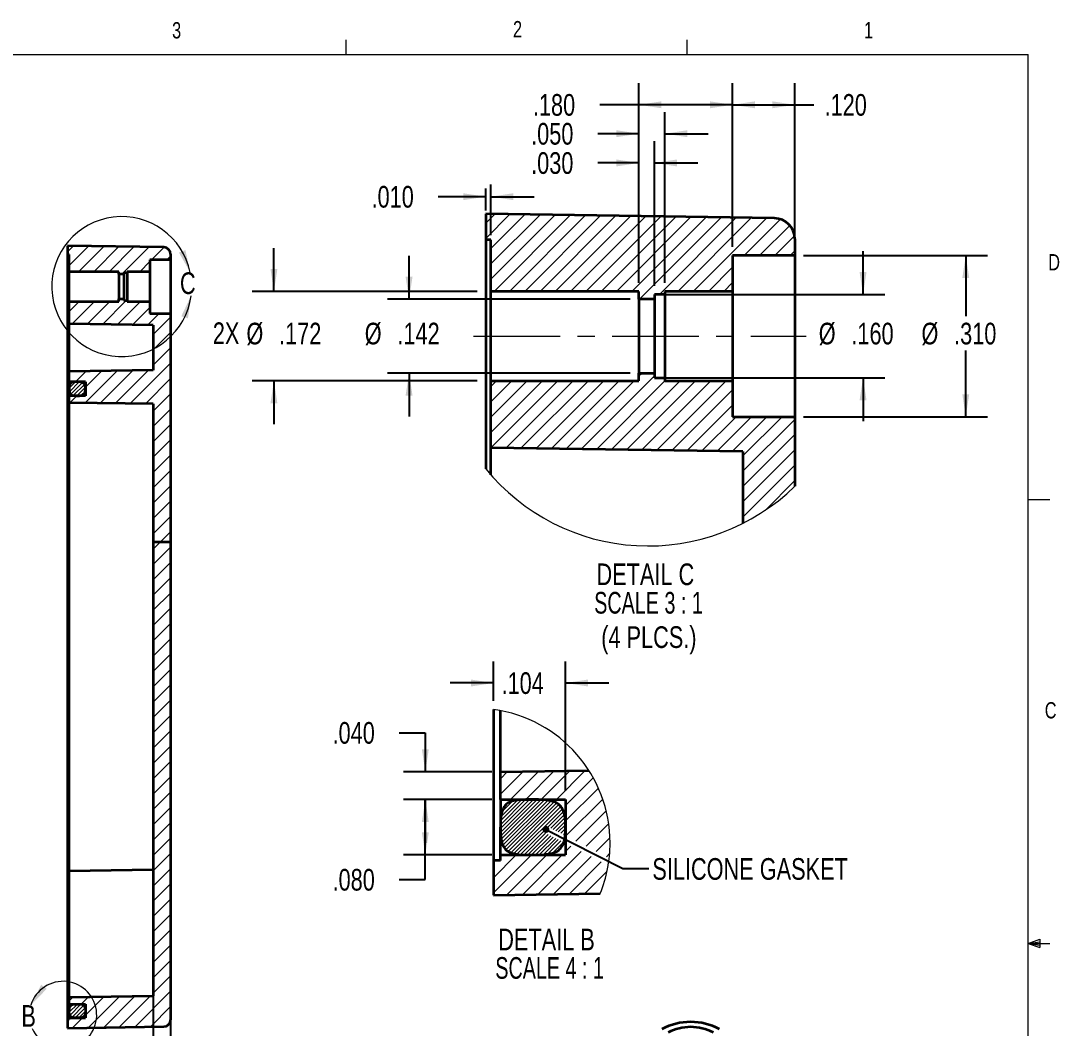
# Model space of a CAD drawing. Header units: inches. Extents: x 0.4 to 16.6, y 0.2 to 10.8.
# Drawn here: x 10.56 to 16.55, y 5.02 to 10.84 of the extents above; entities that cross this region are included whole.
import ezdxf

# ---------------------------------------------------------------- set-up
doc = ezdxf.new("R2010")
doc.units = ezdxf.units.IN
doc.header["$MEASUREMENT"] = 0
doc.linetypes.add('CENTERX2', pattern=[0.8, 0.5, -0.1, 0.1, -0.1])
doc.layers.add('SLD-0', color=7, linetype='Continuous')
doc.styles.add('SLDTEXTSTYLE1', font='TXT', dxfattribs={"width": 0.75})
doc.styles.add('SLDTEXTSTYLE4', font='TXT', dxfattribs={"width": 0.681818})
doc.dimstyles.new('SLDDIMSTYLE10', dxfattribs={"dimtxt": 0.125, "dimasz": 0.13, "dimexe": 0, "dimexo": 0.0625, "dimgap": 0.03125, "dimtad": 0, "dimtih": 1, "dimtoh": 1, "dimdec": 3, "dimlfac": 0.333333, "dimrnd": 1e-09, "dimzin": 12, "dimdsep": 46, "dimtxsty": 'SLDTEXTSTYLE1', "dimsah": 1, "dimcen": 0.09, "dimadec": 0, "dimazin": 3, "dimtfac": 1, "dimtdec": 3, "dimtmove": 0, "dimatfit": 0, "dimfxl": 0, "dimfrac": 2, "dimtolj": 1, "dimtzin": 12, "dimarcsym": 0})
doc.dimstyles.new('SLDDIMSTYLE11', dxfattribs={"dimtxt": 0.125, "dimasz": 0.13, "dimexe": 0, "dimexo": 0.0625, "dimgap": 0.03125, "dimtad": 0, "dimtih": 1, "dimtoh": 1, "dimdec": 3, "dimlfac": 0.333333, "dimrnd": 1e-09, "dimzin": 4, "dimdsep": 46, "dimtxsty": 'SLDTEXTSTYLE1', "dimsah": 1, "dimcen": 0.09, "dimadec": 0, "dimazin": 1, "dimtfac": 1, "dimtdec": 3, "dimtmove": 0, "dimatfit": 0, "dimfxl": 0, "dimfrac": 2, "dimtolj": 1, "dimtzin": 12, "dimarcsym": 0})
doc.dimstyles.new('SLDDIMSTYLE4', dxfattribs={"dimtxt": 0.125, "dimasz": 0.13, "dimexe": 0, "dimexo": 0.0625, "dimgap": 0.03125, "dimtad": 0, "dimtih": 1, "dimtoh": 1, "dimdec": 3, "dimrnd": 1e-09, "dimzin": 4, "dimdsep": 46, "dimtxsty": 'SLDTEXTSTYLE1', "dimsah": 1, "dimcen": 0.09, "dimadec": 0, "dimazin": 1, "dimtfac": 1, "dimtdec": 3, "dimtmove": 0, "dimatfit": 0, "dimfxl": 0, "dimfrac": 2, "dimtolj": 1, "dimtzin": 12, "dimarcsym": 0})
doc.dimstyles.new('SLDDIMSTYLE5', dxfattribs={"dimtxt": 0.18, "dimasz": 0.04, "dimexe": 0, "dimexo": 0.0625, "dimgap": 0, "dimtad": 0, "dimtih": 1, "dimtoh": 1, "dimdec": 0, "dimrnd": 1e-09, "dimzin": 0, "dimdsep": 46, "dimtxsty": 'Standard', "dimblk1": 'DOT', "dimblk2": 'DOT', "dimsah": 1, "dimcen": 0.09, "dimadec": 0, "dimazin": 0, "dimtfac": 0.04, "dimtdec": 0, "dimtofl": 0, "dimtmove": 0, "dimatfit": 3, "dimldrblk": 'DOT', "dimfxl": 0, "dimfrac": 2, "dimtolj": 1, "dimtzin": 0, "dimarcsym": 0})
doc.dimstyles.new('SLDDIMSTYLE6', dxfattribs={"dimtxt": 0.125, "dimasz": 0.13, "dimexe": 0, "dimexo": 0.0625, "dimgap": 0.03125, "dimtad": 0, "dimtih": 1, "dimtoh": 1, "dimdec": 3, "dimlfac": 0.25, "dimrnd": 1e-09, "dimzin": 4, "dimdsep": 46, "dimtxsty": 'SLDTEXTSTYLE1', "dimsah": 1, "dimcen": 0.09, "dimadec": 0, "dimazin": 1, "dimtfac": 1, "dimtdec": 3, "dimtmove": 0, "dimatfit": 0, "dimfxl": 0, "dimfrac": 2, "dimtolj": 1, "dimtzin": 12, "dimarcsym": 0})
doc.dimstyles.new('SLDDIMSTYLE7', dxfattribs={"dimtxt": 0.125, "dimasz": 0.13, "dimexe": 0, "dimexo": 0.0625, "dimgap": 0.03125, "dimtad": 0, "dimtih": 1, "dimtoh": 1, "dimdec": 3, "dimlfac": 0.25, "dimrnd": 1e-09, "dimzin": 4, "dimdsep": 46, "dimtxsty": 'SLDTEXTSTYLE1', "dimsah": 1, "dimcen": 0.09, "dimadec": 0, "dimazin": 1, "dimtfac": 1, "dimtdec": 3, "dimtofl": 0, "dimtmove": 0, "dimatfit": 3, "dimfxl": 0, "dimfrac": 2, "dimtolj": 1, "dimtzin": 12, "dimarcsym": 0})
doc.dimstyles.new('SLDDIMSTYLE8', dxfattribs={"dimtxt": 0.125, "dimasz": 0.13, "dimexe": 0, "dimexo": 0.0625, "dimgap": 0.03125, "dimtad": 0, "dimtih": 1, "dimtoh": 1, "dimdec": 3, "dimlfac": 0.25, "dimrnd": 1e-09, "dimzin": 12, "dimdsep": 46, "dimtxsty": 'SLDTEXTSTYLE1', "dimsah": 1, "dimcen": 0.09, "dimadec": 0, "dimazin": 3, "dimtfac": 1, "dimtdec": 3, "dimtmove": 0, "dimatfit": 0, "dimfxl": 0, "dimfrac": 2, "dimtolj": 1, "dimtzin": 12, "dimarcsym": 0})
doc.dimstyles.new('SLDDIMSTYLE9', dxfattribs={"dimtxt": 0.125, "dimasz": 0.13, "dimexe": 0, "dimexo": 0.0625, "dimgap": 0.03125, "dimtad": 0, "dimtih": 1, "dimtoh": 1, "dimdec": 3, "dimlfac": 0.333333, "dimrnd": 1e-09, "dimzin": 4, "dimdsep": 46, "dimtxsty": 'SLDTEXTSTYLE1', "dimsah": 1, "dimcen": 0.09, "dimadec": 0, "dimazin": 1, "dimtfac": 1, "dimtdec": 3, "dimtofl": 0, "dimtmove": 0, "dimatfit": 3, "dimfxl": 0, "dimfrac": 2, "dimtolj": 1, "dimtzin": 12, "dimarcsym": 0})

# ---------------------------------------------------------------- blocks, each defined once
blk = doc.blocks.new('_D_8')
at = {"layer": 'SLD-0'}
for p, q in [((11.3243, 5.5545), (11.3243, 4.7159)), ((11.4243, 5.5545), (11.4243, 4.7159)), ((11.3243, 4.8409), (11.0743, 4.8409)), ((11.4243, 4.8409), (11.7101, 4.8409))]:
    blk.add_line(p, q, dxfattribs=at)
for points in [[(11.3243, 4.8409), (11.1943, 4.8609), (11.1943, 4.8209)], [(11.4243, 4.8409), (11.5543, 4.8209), (11.5543, 4.8609)]]:
    blk.add_solid(points, dxfattribs=at)
at = {"layer": 'SLD-0', "char_height": 0.125, "attachment_point": 1, "style": 'SLDTEXTSTYLE1'}
for s, insert in [('3X', (11.7726, 4.9028)), ('.100', (12.0126, 4.9028))]:
    blk.add_mtext(s, dxfattribs=dict(at, insert=insert))
blk = doc.blocks.new('SW_HATCH_0')
at = {"color": 0, "linetype": 'Continuous', "lineweight": 18}
for p, q in [((0.0897, 0.0013), (-0.0415, -0.1299)), ((0, 0), (-0.0415, -0.0415)), ((0.1794, 0.0026), (0.0162, -0.1606)), ((0.2691, 0.004), (0.1046, -0.1606)), ((0.3588, 0.0053), (0.1929, -0.1606)), ((0.4485, 0.0066), (0.2813, -0.1606)), ((0.4945, -0.0358), (0.3345, -0.1958)), ((0.5239, -0.0948), (0.3345, -0.2842)), ((0.1265, -0.1608), (-0.0415, -0.3287)), ((0.1038, -0.1614), (-0.0414, -0.3065)), ((0.1487, -0.1606), (-0.0409, -0.3502)), ((0.0806, -0.1625), (-0.0405, -0.2836)), ((0.1706, -0.1609), (-0.0395, -0.3709)), ((0.0562, -0.1648), (-0.0382, -0.2592)), ((0.1919, -0.1617), (-0.037, -0.3905)), ((0.2125, -0.1631), (-0.033, -0.4087)), ((0.029, -0.1699), (-0.0328, -0.2317)), ((0.2323, -0.1655), (-0.0274, -0.4251)), ((0.2508, -0.1691), (-0.0196, -0.4395)), ((0.2678, -0.1741), (-0.0095, -0.4514)), ((0.5489, -0.1582), (0.3364, -0.3707)), ((0.2831, -0.1809), (0.0032, -0.4609)), ((0.2964, -0.1898), (0.0182, -0.4679)), ((0.3074, -0.2008), (0.0353, -0.4729)), ((0.3163, -0.214), (0.0541, -0.4762)), ((0.3231, -0.2293), (0.2342, -0.3182)), ((0.569, -0.2265), (0.3948, -0.4007)), ((0.328, -0.2465), (0.2488, -0.3257)), ((0.3314, -0.2652), (0.2634, -0.3332)), ((0.3334, -0.2853), (0.278, -0.3407)), ((0.2236, -0.3288), (0.0742, -0.4783)), ((0.2196, -0.3549), (0.095, -0.4795)), ((0.3343, -0.3065), (0.2926, -0.3482)), ((0.3344, -0.3285), (0.3072, -0.3557)), ((0.3337, -0.3513), (0.3218, -0.3632)), ((0.5834, -0.3005), (0.4532, -0.4307)), ((0.2342, -0.3624), (0.1164, -0.4802)), ((0.2488, -0.3699), (0.1381, -0.4806)), ((0.2634, -0.3774), (0.1603, -0.4805)), ((0.278, -0.3849), (0.1829, -0.48)), ((0.2926, -0.3924), (0.2064, -0.4786)), ((0.3072, -0.3999), (0.2312, -0.4759)), ((0.3218, -0.4074), (0.2593, -0.4699)), ((0.5908, -0.3815), (0.5116, -0.4606)), ((0.424, -0.4599), (0.1751, -0.7088)), ((0.3656, -0.4299), (0.3345, -0.461)), ((0.589, -0.4716), (0.57, -0.4906)), ((0.0497, -0.4806), (-0.0815, -0.6118)), ((0.1381, -0.4806), (-0.0815, -0.7002)), ((-0.0707, -0.5126), (-0.0815, -0.5234)), ((-0.0387, -0.4806), (-0.0415, -0.4834)), ((0.2265, -0.4806), (-0.0044, -0.7115)), ((0.3149, -0.4806), (0.0853, -0.7102)), ((0.4824, -0.4899), (0.2648, -0.7075)), ((0.5408, -0.5199), (0.3545, -0.7062)), ((0.574, -0.5751), (0.4442, -0.7049)), ((0.5348, -0.7026), (0.5339, -0.7035))]:
    blk.add_line(p, q, dxfattribs=at)
blk = doc.blocks.new('_D_9')
at = {"layer": 'SLD-0'}
for p, q in [((12.7447, 6.7285), (12.8947, 6.7285)), ((12.8947, 6.7285), (12.8947, 6.5035)), ((13.2784, 6.5035), (12.7697, 6.5035)), ((13.2784, 6.3435), (12.7697, 6.3435)), ((12.8947, 6.3435), (12.8947, 6.0935))]:
    blk.add_line(p, q, dxfattribs=at)
for points in [[(12.8947, 6.5035), (12.9147, 6.6335), (12.8747, 6.6335)], [(12.8947, 6.3435), (12.8747, 6.2135), (12.9147, 6.2135)]]:
    blk.add_solid(points, dxfattribs=at)
at = {"layer": 'SLD-0', "insert": (12.3591, 6.7905), "char_height": 0.125, "attachment_point": 1, "style": 'SLDTEXTSTYLE1'}
blk.add_mtext('.040', dxfattribs=at)
blk = doc.blocks.new('_D_10')
at = {"layer": 'SLD-0'}
for p, q in [((13.2784, 6.3435), (12.7697, 6.3435)), ((12.8947, 6.0235), (12.8947, 6.3435)), ((13.2784, 6.0235), (12.7697, 6.0235)), ((12.8947, 5.8808), (12.8947, 6.0235)), ((12.7447, 5.8808), (12.8947, 5.8808))]:
    blk.add_line(p, q, dxfattribs=at)
for points in [[(12.8947, 6.3435), (12.8747, 6.2135), (12.9147, 6.2135)], [(12.8947, 6.0235), (12.9147, 6.1535), (12.8747, 6.1535)]]:
    blk.add_solid(points, dxfattribs=at)
at = {"layer": 'SLD-0', "insert": (12.3591, 5.9428), "char_height": 0.125, "attachment_point": 1, "style": 'SLDTEXTSTYLE1'}
blk.add_mtext('.080', dxfattribs=at)
blk = doc.blocks.new('_D_11')
at = {"layer": 'SLD-0'}
for p, q in [((13.2884, 6.913), (13.2884, 7.1408)), ((13.7044, 6.3935), (13.7044, 7.1408)), ((13.2884, 7.0158), (13.0384, 7.0158)), ((13.7044, 7.0158), (13.9544, 7.0158))]:
    blk.add_line(p, q, dxfattribs=at)
for points in [[(13.2884, 7.0158), (13.1584, 7.0358), (13.1584, 6.9958)], [(13.7044, 7.0158), (13.8344, 6.9958), (13.8344, 7.0358)]]:
    blk.add_solid(points, dxfattribs=at)
at = {"layer": 'SLD-0', "insert": (13.3348, 7.0777), "char_height": 0.125, "attachment_point": 1, "style": 'SLDTEXTSTYLE1'}
blk.add_mtext('.104', dxfattribs=at)
blk = doc.blocks.new('SW_NOTE_6')
at = {"layer": 'SLD-0', "color": 0, "char_height": 0.125, "attachment_point": 2}
for s, insert, style in [('DETAIL B', (0.3262, 0.1611), 'SLDTEXTSTYLE1'), ('SCALE 4 : 1', (0.3441, -0.0032), 'SLDTEXTSTYLE4')]:
    blk.add_mtext(s, dxfattribs=dict(at, insert=insert, style=style))
blk = doc.blocks.new('_DOT')
at = {"color": 0, "linetype": 'ByBlock', "lineweight": -2}
blk.add_line((-0.5, 0), (-1, 0), dxfattribs=at)
at = {"color": 0, "linetype": 'ByBlock', "const_width": 0.5}
blk.add_lwpolyline([(-0.25, 0, 1), (0.25, 0, 1)], format="xyb", close=True, dxfattribs=at)
blk = doc.blocks.new('SW_HATCH_1')
at = {"color": 0, "linetype": 'Continuous', "lineweight": 18}
for p, q in [((0, 0), (-0.0527, -0.0527)), ((0.0871, -0.0013), (-0.0527, -0.1411)), ((0.1742, -0.0026), (-0.0227, -0.1995)), ((0.2613, -0.0038), (-0.0227, -0.2879)), ((0.3484, -0.0051), (-0.0227, -0.3763)), ((0.4355, -0.0064), (-0.0043, -0.4462)), ((0.5226, -0.0077), (0.0841, -0.4462)), ((0.6097, -0.009), (0.1725, -0.4462)), ((0.6968, -0.0103), (0.2609, -0.4462)), ((0.7839, -0.0115), (0.3493, -0.4462)), ((0.8711, -0.0128), (0.4377, -0.4462)), ((0.9582, -0.0141), (0.526, -0.4462)), ((1.0453, -0.0154), (0.6144, -0.4462)), ((1.1324, -0.0167), (0.7028, -0.4462)), ((1.2195, -0.018), (0.7912, -0.4462)), ((1.3066, -0.0192), (0.8346, -0.4912)), ((1.3937, -0.0205), (0.95, -0.4642)), ((1.4808, -0.0218), (1.0564, -0.4462)), ((1.5679, -0.0231), (1.1448, -0.4462)), ((1.6497, -0.0297), (1.4402, -0.2392)), ((1.7028, -0.065), (1.5285, -0.2392)), ((1.7309, -0.1253), (1.6169, -0.2392)), ((1.7323, -0.2123), (1.7053, -0.2392)), ((1.3723, -0.3071), (1.2332, -0.4462)), ((1.3723, -0.3955), (1.3215, -0.4462)), ((0.9223, -0.9339), (0.4992, -1.3569)), ((0.8505, -0.9172), (0.8323, -0.9355)), ((0.01, -0.9622), (-0.0227, -0.995)), ((0.0984, -0.9622), (-0.0227, -1.0834)), ((0.1868, -0.9622), (-0.0227, -1.1718)), ((0.2752, -0.9622), (-0.0227, -1.2601)), ((0.3636, -0.9622), (-0.0227, -1.3485)), ((0.452, -0.9622), (0.0637, -1.3505)), ((0.5404, -0.9622), (0.1508, -1.3518)), ((0.6288, -0.9622), (0.2379, -1.3531)), ((0.7172, -0.9622), (0.325, -1.3543)), ((0.8055, -0.9622), (0.4121, -1.3556)), ((0.9823, -0.9622), (0.5863, -1.3582)), ((1.0707, -0.9622), (0.6735, -1.3595)), ((1.1591, -0.9622), (0.7606, -1.3608)), ((1.2475, -0.9622), (0.8477, -1.362)), ((1.3359, -0.9622), (0.9348, -1.3633)), ((1.3723, -1.0142), (1.0219, -1.3646)), ((1.3723, -1.1026), (1.109, -1.3659)), ((1.394, -1.1692), (1.1961, -1.3672)), ((1.4824, -1.1692), (1.2832, -1.3685)), ((1.5708, -1.1692), (1.3703, -1.3697)), ((1.6592, -1.1692), (1.4323, -1.3961)), ((1.7323, -1.1845), (1.4323, -1.4845)), ((1.7323, -1.2729), (1.4323, -1.5729)), ((1.7323, -1.3613), (1.4323, -1.6613)), ((1.7323, -1.4497), (1.4323, -1.7497)), ((1.7323, -1.5381), (1.5602, -1.7102))]:
    blk.add_line(p, q, dxfattribs=at)
blk = doc.blocks.new('_D_12')
at = {"layer": 'SLD-0'}
for p, q in [((14.6683, 9.5327), (14.6683, 10.4777)), ((15.0283, 9.5327), (15.0283, 10.4777)), ((14.6683, 10.3527), (15.0283, 10.3527)), ((15.0283, 10.3527), (15.1374, 10.3527))]:
    blk.add_line(p, q, dxfattribs=at)
for points in [[(14.6683, 10.3527), (14.7983, 10.3327), (14.7983, 10.3727)], [(15.0283, 10.3527), (14.8983, 10.3727), (14.8983, 10.3327)]]:
    blk.add_solid(points, dxfattribs=at)
at = {"layer": 'SLD-0', "insert": (15.1999, 10.4146), "char_height": 0.125, "attachment_point": 1, "style": 'SLDTEXTSTYLE1'}
blk.add_mtext('.120', dxfattribs=at)
blk = doc.blocks.new('_D_13')
at = {"layer": 'SLD-0'}
for p, q in [((12.0207, 9.2757), (12.0207, 9.5257)), ((13.1933, 9.2757), (11.8957, 9.2757)), ((13.1933, 8.7597), (11.8957, 8.7597)), ((12.0207, 8.7597), (12.0207, 8.5097))]:
    blk.add_line(p, q, dxfattribs=at)
for points in [[(12.0207, 9.2757), (12.0407, 9.4057), (12.0007, 9.4057)], [(12.0207, 8.7597), (12.0007, 8.6297), (12.0407, 8.6297)]]:
    blk.add_solid(points, dxfattribs=at)
at = {"layer": 'SLD-0', "char_height": 0.125, "attachment_point": 1, "style": 'SLDTEXTSTYLE1'}
for s, insert in [('2X', (11.6679, 9.0968)), ('%%c', (11.8618, 9.0949)), ('.172', (12.0503, 9.0949))]:
    blk.add_mtext(s, dxfattribs=dict(at, insert=insert))
blk = doc.blocks.new('_D_14')
at = {"layer": 'SLD-0'}
for p, q in [((15.0783, 9.4827), (16.1401, 9.4827)), ((16.0151, 9.4827), (16.0151, 9.1321)), ((16.0151, 8.5527), (16.0151, 8.9338)), ((15.0783, 8.5527), (16.1401, 8.5527))]:
    blk.add_line(p, q, dxfattribs=at)
for points in [[(16.0151, 9.4827), (15.9951, 9.3527), (16.0351, 9.3527)], [(16.0151, 8.5527), (16.0351, 8.6827), (15.9951, 8.6827)]]:
    blk.add_solid(points, dxfattribs=at)
at = {"layer": 'SLD-0', "char_height": 0.125, "attachment_point": 1, "style": 'SLDTEXTSTYLE1'}
for s, insert in [('%%c', (15.7593, 9.0949)), ('.310', (15.9478, 9.0949))]:
    blk.add_mtext(s, dxfattribs=dict(at, insert=insert))
blk = doc.blocks.new('_D_15')
at = {"layer": 'SLD-0'}
for p, q in [((14.1283, 9.3257), (14.1283, 10.4777)), ((14.6683, 9.5327), (14.6683, 10.4777)), ((14.1283, 10.3527), (13.9015, 10.3527)), ((14.6683, 10.3527), (14.1283, 10.3527))]:
    blk.add_line(p, q, dxfattribs=at)
for points in [[(14.1283, 10.3527), (14.2583, 10.3327), (14.2583, 10.3727)], [(14.6683, 10.3527), (14.5383, 10.3727), (14.5383, 10.3327)]]:
    blk.add_solid(points, dxfattribs=at)
at = {"layer": 'SLD-0', "insert": (13.5159, 10.4146), "char_height": 0.125, "attachment_point": 1, "style": 'SLDTEXTSTYLE1'}
blk.add_mtext('.180', dxfattribs=at)
blk = doc.blocks.new('_D_16')
at = {"layer": 'SLD-0'}
for p, q in [((14.1283, 9.3257), (14.1283, 10.1421)), ((14.2183, 9.3077), (14.2183, 10.1421)), ((14.1283, 10.0171), (13.8913, 10.0171)), ((14.2183, 10.0171), (14.4683, 10.0171))]:
    blk.add_line(p, q, dxfattribs=at)
for points in [[(14.1283, 10.0171), (13.9983, 10.0371), (13.9983, 9.9971)], [(14.2183, 10.0171), (14.3483, 9.9971), (14.3483, 10.0371)]]:
    blk.add_solid(points, dxfattribs=at)
at = {"layer": 'SLD-0', "insert": (13.5057, 10.0791), "char_height": 0.125, "attachment_point": 1, "style": 'SLDTEXTSTYLE1'}
blk.add_mtext('.030', dxfattribs=at)
blk = doc.blocks.new('_D_17')
at = {"layer": 'SLD-0'}
for p, q in [((14.1283, 9.3257), (14.1283, 10.311)), ((14.2783, 9.3257), (14.2783, 10.311)), ((14.1283, 10.186), (13.8913, 10.186)), ((14.2783, 10.186), (14.5283, 10.186))]:
    blk.add_line(p, q, dxfattribs=at)
for points in [[(14.1283, 10.186), (13.9983, 10.206), (13.9983, 10.166)], [(14.2783, 10.186), (14.4083, 10.166), (14.4083, 10.206)]]:
    blk.add_solid(points, dxfattribs=at)
at = {"layer": 'SLD-0', "insert": (13.5057, 10.2479), "char_height": 0.125, "attachment_point": 1, "style": 'SLDTEXTSTYLE1'}
blk.add_mtext('.050', dxfattribs=at)
blk = doc.blocks.new('_D_18')
at = {"layer": 'SLD-0'}
for p, q in [((12.8009, 9.2307), (12.8009, 9.4807)), ((14.0783, 9.2307), (12.6759, 9.2307)), ((14.0783, 8.8047), (12.6759, 8.8047)), ((12.8009, 8.8047), (12.8009, 8.5547))]:
    blk.add_line(p, q, dxfattribs=at)
for points in [[(12.8009, 9.2307), (12.8209, 9.3607), (12.7809, 9.3607)], [(12.8009, 8.8047), (12.7809, 8.6747), (12.8209, 8.6747)]]:
    blk.add_solid(points, dxfattribs=at)
at = {"layer": 'SLD-0', "char_height": 0.125, "attachment_point": 1, "style": 'SLDTEXTSTYLE1'}
for s, insert in [('%%c', (12.545, 9.0949)), ('.142', (12.7335, 9.0949))]:
    blk.add_mtext(s, dxfattribs=dict(at, insert=insert))
blk = doc.blocks.new('_D_19')
at = {"layer": 'SLD-0'}
for p, q in [((15.422, 9.2577), (15.422, 9.5077)), ((14.2683, 9.2577), (15.547, 9.2577)), ((14.2683, 8.7777), (15.547, 8.7777)), ((15.422, 8.7777), (15.422, 8.5277))]:
    blk.add_line(p, q, dxfattribs=at)
for points in [[(15.422, 9.2577), (15.442, 9.3877), (15.402, 9.3877)], [(15.422, 8.7777), (15.402, 8.6477), (15.442, 8.6477)]]:
    blk.add_solid(points, dxfattribs=at)
at = {"layer": 'SLD-0', "char_height": 0.125, "attachment_point": 1, "style": 'SLDTEXTSTYLE1'}
for s, insert in [('%%c', (15.1662, 9.0949)), ('.160', (15.3546, 9.0949))]:
    blk.add_mtext(s, dxfattribs=dict(at, insert=insert))
blk = doc.blocks.new('_D_20')
at = {"layer": 'SLD-0'}
for p, q in [((13.2733, 9.6011), (13.2733, 9.8934)), ((13.2433, 9.7418), (13.2433, 9.8702)), ((13.2433, 9.8224), (12.9698, 9.8224)), ((13.2733, 9.8224), (13.5233, 9.8224))]:
    blk.add_line(p, q, dxfattribs=at)
for points in [[(13.2433, 9.8224), (13.1133, 9.8424), (13.1133, 9.8024)], [(13.2733, 9.8224), (13.4033, 9.8024), (13.4033, 9.8424)]]:
    blk.add_solid(points, dxfattribs=at)
at = {"layer": 'SLD-0', "insert": (12.5842, 9.8844), "char_height": 0.125, "attachment_point": 1, "style": 'SLDTEXTSTYLE1'}
blk.add_mtext('.010', dxfattribs=at)
blk = doc.blocks.new('SW_NOTE_7')
at = {"layer": 'SLD-0', "color": 0, "char_height": 0.125, "attachment_point": 2}
for s, insert, style in [('DETAIL C', (0.3457, 0.1611), 'SLDTEXTSTYLE1'), ('SCALE 3 : 1', (0.364, -0.0032), 'SLDTEXTSTYLE4')]:
    blk.add_mtext(s, dxfattribs=dict(at, insert=insert, style=style))

msp = doc.modelspace()

# ---------------------------------------------------------------- hatches: boundary and pattern name
at = {"linetype": 'Continuous', "lineweight": 18}
h = msp.add_hatch(dxfattribs=at)
h.set_pattern_fill('ANSI31', scale=0.5, style=0)
edge = h.paths.add_edge_path(flags=0)
edge.add_line((11.38486, 9.53033), (10.82927, 9.53852))
edge.add_line((10.82927, 9.53852), (10.82927, 9.48852))
edge.add_line((10.82927, 9.48852), (10.83927, 9.48852))
edge.add_line((10.83927, 9.48852), (10.83927, 9.38952))
edge.add_line((10.83927, 9.38952), (11.12427, 9.38952))
edge.add_line((11.12427, 9.38952), (11.12427, 9.37452))
edge.add_line((11.12427, 9.37452), (11.15427, 9.37452))
edge.add_line((11.15427, 9.37452), (11.15427, 9.38352))
edge.add_line((11.15427, 9.38352), (11.17427, 9.38352))
edge.add_line((11.17427, 9.38352), (11.17427, 9.38952))
edge.add_line((11.17427, 9.38952), (11.30427, 9.38952))
edge.add_line((11.30427, 9.38952), (11.30427, 9.45852))
edge.add_line((11.30427, 9.45852), (11.42427, 9.45852))
edge.add_line((11.42427, 9.45852), (11.42427, 9.49034))
edge.add_arc((11.38427, 9.49034), 0.04, 0, 89.156)
h = msp.add_hatch(dxfattribs=at)
h.set_pattern_fill('ANSI31', scale=0.5, style=0)
h.paths.add_polyline_path([(10.83927, 8.81352), (10.83927, 8.75352), (10.93327, 8.75352), (10.93327, 8.67352), (10.83927, 8.67352), (10.83927, 8.63352), (11.32427, 8.62637), (11.32427, 7.83015), (11.42427, 7.83015), (11.42427, 9.14852), (11.30427, 9.14852), (11.30427, 9.21752), (11.17427, 9.21752), (11.17427, 9.22352), (11.15427, 9.22352), (11.15427, 9.23252), (11.12427, 9.23252), (11.12427, 9.21752), (10.83927, 9.21752), (10.83927, 9.08852), (11.32427, 9.08137), (11.32427, 8.82066)], flags=0)
h = msp.add_hatch(dxfattribs=at)
h.set_pattern_fill('ANSI31', scale=0.125, style=0)
edge = h.paths.add_edge_path(flags=0)
edge.add_spline(control_points=[(10.83927, 8.71352), (10.83927, 8.67909), (10.84954, 8.67362), (10.923, 8.67329), (10.93327, 8.68246), (10.93327, 8.71352)], knot_values=[0, 0, 0, 0, 0.45, 0.55, 1, 1, 1, 1], weights=[1, 1, 1, 1, 1, 1], degree=3, periodic=0)
edge.add_spline(control_points=[(10.93327, 8.71352), (10.93327, 8.74457), (10.923, 8.75375), (10.84954, 8.75341), (10.83927, 8.74794), (10.83927, 8.71352)], knot_values=[0, 0, 0, 0, 0.45, 0.55, 1, 1, 1, 1], weights=[1, 1, 1, 1, 1, 1], degree=3, periodic=0)
h = msp.add_hatch(dxfattribs=at)
h.set_pattern_fill('ANSI31', scale=0.5, style=0)
edge = h.paths.add_edge_path(flags=0)
edge.add_line((11.42427, 7.83015), (11.32427, 7.83015))
edge.add_line((11.32427, 7.83015), (11.32427, 5.20966))
edge.add_line((11.32427, 5.20966), (10.83927, 5.20252))
edge.add_line((10.83927, 5.20252), (10.83927, 5.16252))
edge.add_line((10.83927, 5.16252), (10.93327, 5.16252))
edge.add_line((10.93327, 5.16252), (10.93327, 5.08252))
edge.add_line((10.93327, 5.08252), (10.83927, 5.08252))
edge.add_line((10.83927, 5.08252), (10.83927, 5.07452))
edge.add_line((10.83927, 5.07452), (10.82927, 5.07452))
edge.add_line((10.82927, 5.07452), (10.82927, 5.02452))
edge.add_line((10.82927, 5.02452), (11.38486, 5.0327))
edge.add_arc((11.38427, 5.0727), 0.04, 270.844, 360)
edge.add_line((11.42427, 5.0727), (11.42427, 7.83015))
h = msp.add_hatch(dxfattribs=at)
h.set_pattern_fill('ANSI31', scale=0.125, style=0)
edge = h.paths.add_edge_path(flags=0)
edge.add_spline(control_points=[(10.93327, 5.12252), (10.93327, 5.15357), (10.923, 5.16275), (10.84954, 5.16241), (10.83927, 5.15694), (10.83927, 5.12252)], knot_values=[0, 0, 0, 0, 0.45, 0.55, 1, 1, 1, 1], weights=[1, 1, 1, 1, 1, 1], degree=3, periodic=0)
edge.add_spline(control_points=[(10.83927, 5.12252), (10.83927, 5.08809), (10.84954, 5.08262), (10.923, 5.08229), (10.93327, 5.09146), (10.93327, 5.12252)], knot_values=[0, 0, 0, 0, 0.45, 0.55, 1, 1, 1, 1], weights=[1, 1, 1, 1, 1, 1], degree=3, periodic=0)

# ---------------------------------------------------------------- linework, layer by layer
at = {"color": 7, "linetype": 'Continuous', "lineweight": 18}
for p, q in [((12.4385, 10.64207), (12.4385, 10.72687)), ((14.40725, 10.64207), (14.40725, 10.72687)), ((0.62625, 10.64207), (16.37625, 10.64207)), ((16.37625, 0.39207), (16.37625, 10.64207)), ((16.37625, 8.07529), (16.50125, 8.07529)), ((16.37625, 5.51279), (16.44343, 5.5368)), ((16.37625, 5.51279), (16.44343, 5.52183)), ((16.44343, 5.5368), (16.44343, 5.49021)), ((16.37625, 5.51279), (16.50125, 5.51279)), ((16.37625, 5.51279), (16.44343, 5.49021)), ((16.37625, 5.51279), (16.44343, 5.50248))]:
    msp.add_line(p, q, dxfattribs=at)
at = {"color": 7, "linetype": 'Continuous', "lineweight": 35}
for p, q in [((13.24327, 9.72274), (13.24327, 9.57274)), ((14.91004, 9.69818), (13.24327, 9.72274)), ((10.82927, 9.53852), (10.82927, 9.48852)), ((11.38486, 9.53033), (10.82927, 9.53852)), ((13.27327, 9.57274), (13.24327, 9.57274)), ((13.24327, 9.57274), (13.24327, 9.01774)), ((13.27327, 9.27574), (13.27327, 9.57274)), ((15.02827, 9.5782), (15.02827, 9.48274)), ((10.83927, 9.48852), (10.82927, 9.48852)), ((10.82927, 9.48852), (10.82927, 9.30352)), ((10.83927, 9.38952), (10.83927, 9.48852)), ((11.42427, 9.49034), (11.42427, 9.45852)), ((15.02827, 9.48274), (14.66827, 9.48274)), ((14.66827, 9.48274), (14.66827, 9.27574)), ((15.02827, 9.48274), (15.02827, 8.55274)), ((11.42427, 9.45852), (11.30427, 9.45852)), ((11.30427, 9.45852), (11.30427, 9.38952)), ((11.42427, 9.45852), (11.42427, 9.14852)), ((11.12427, 9.38952), (10.83927, 9.38952)), ((10.83927, 9.21752), (10.83927, 9.38952)), ((11.12427, 9.37452), (11.12427, 9.38952)), ((11.15427, 9.37452), (11.12427, 9.37452)), ((11.12427, 9.37452), (11.12427, 9.23252)), ((11.17427, 9.38352), (11.15427, 9.38352)), ((11.15427, 9.38352), (11.15427, 9.37452)), ((11.15427, 9.37452), (11.15427, 9.23252)), ((11.30427, 9.38952), (11.17427, 9.38952)), ((11.17427, 9.38952), (11.17427, 9.38352)), ((11.17427, 9.38352), (11.17427, 9.22352)), ((11.30427, 9.38952), (11.30427, 9.21752)), ((10.82927, 9.30352), (10.82927, 5.25952)), ((14.12827, 9.27574), (13.27327, 9.27574)), ((13.27327, 8.75974), (13.27327, 9.27574)), ((14.12827, 9.23074), (14.12827, 9.27574)), ((14.27827, 9.25774), (14.21827, 9.25774)), ((14.21827, 9.25774), (14.21827, 9.23074)), ((14.66827, 9.27574), (14.27827, 9.27574)), ((14.27827, 9.27574), (14.27827, 9.25774)), ((14.27827, 9.25774), (14.27827, 8.77774)), ((14.66827, 9.27574), (14.66827, 8.75974)), ((10.83927, 9.08852), (10.83927, 9.21752)), ((10.83927, 9.21752), (11.12427, 9.21752)), ((11.12427, 9.21752), (11.12427, 9.23252)), ((11.12427, 9.23252), (11.15427, 9.23252)), ((11.15427, 9.23252), (11.15427, 9.22352)), ((11.15427, 9.22352), (11.17427, 9.22352)), ((11.17427, 9.22352), (11.17427, 9.21752)), ((11.17427, 9.21752), (11.30427, 9.21752)), ((11.30427, 9.21752), (11.30427, 9.14852)), ((14.21827, 9.23074), (14.12827, 9.23074)), ((14.12827, 9.23074), (14.12827, 8.80474)), ((14.21827, 9.23074), (14.21827, 8.80474)), ((11.30427, 9.14852), (11.42427, 9.14852)), ((11.42427, 9.14852), (11.42427, 7.83015)), ((11.32427, 9.08137), (10.83927, 9.08852)), ((10.83927, 8.94852), (10.83927, 9.08852)), ((11.32427, 9.08137), (11.32427, 8.82066)), ((13.24327, 9.01774), (13.24327, 8.25186)), ((10.83927, 8.81352), (10.83927, 8.94852)), ((11.32427, 8.82066), (10.83927, 8.81352)), ((10.83927, 8.75352), (10.83927, 8.81352)), ((13.27327, 8.37274), (13.27327, 8.75974)), ((13.27327, 8.75974), (14.12827, 8.75974)), ((14.12827, 8.75974), (14.12827, 8.80474)), ((14.12827, 8.80474), (14.21827, 8.80474)), ((14.21827, 8.80474), (14.21827, 8.77774)), ((14.21827, 8.77774), (14.27827, 8.77774)), ((14.27827, 8.77774), (14.27827, 8.75974)), ((14.27827, 8.75974), (14.66827, 8.75974)), ((14.66827, 8.75974), (14.66827, 8.55274)), ((10.83927, 8.71352), (10.83927, 8.75352)), ((10.93327, 8.75352), (10.83927, 8.75352)), ((10.83927, 8.71352), (10.83927, 8.67352)), ((10.93327, 8.75352), (10.93327, 8.67352)), ((10.83927, 8.63352), (10.83927, 8.67352)), ((10.93327, 8.67352), (10.83927, 8.67352)), ((11.32427, 8.62637), (10.83927, 8.63352)), ((10.83927, 5.97952), (10.83927, 8.63352)), ((11.32427, 8.62637), (11.32427, 7.83015)), ((14.66827, 8.55274), (15.02827, 8.55274)), ((15.02827, 8.55274), (15.02827, 8.15164)), ((14.72827, 8.3513), (13.27327, 8.37274)), ((13.27327, 8.21651), (13.27327, 8.37274)), ((14.72827, 8.3513), (14.72827, 7.93693)), ((11.32427, 7.83015), (11.42427, 7.83015)), ((11.32427, 7.83015), (11.32427, 5.20966)), ((11.42427, 7.83015), (11.42427, 5.0727)), ((13.28842, 6.86299), (13.28842, 6.73149)), ((13.32842, 6.70349), (13.32842, 6.85649)), ((13.28842, 6.73149), (13.28842, 5.99149)), ((13.32842, 6.50349), (13.32842, 6.70349)), ((13.32842, 6.50349), (13.83905, 6.51102)), ((13.32842, 6.34349), (13.32842, 6.50349)), ((13.32842, 6.34349), (13.32842, 6.18349)), ((13.32842, 6.34349), (13.70442, 6.34349)), ((13.70442, 6.34349), (13.70442, 6.02349)), ((13.32842, 6.02349), (13.32842, 6.18349)), ((13.32842, 6.02349), (13.70442, 6.02349)), ((13.32842, 5.99149), (13.32842, 6.02349)), ((10.83927, 5.92952), (10.83927, 5.97952)), ((11.32427, 5.93666), (10.83927, 5.92952)), ((13.32842, 5.99149), (13.28842, 5.99149)), ((13.28842, 5.99149), (13.28842, 5.79149)), ((10.83927, 5.61452), (10.83927, 5.92952)), ((13.28842, 5.79149), (13.90437, 5.80057)), ((10.83927, 5.25252), (10.83927, 5.61452)), ((10.82927, 5.25952), (10.82927, 5.07452)), ((10.83927, 5.20252), (10.83927, 5.25252)), ((10.83927, 5.20252), (11.32427, 5.20966)), ((10.83927, 5.16252), (10.83927, 5.20252)), ((10.83927, 5.16252), (10.83927, 5.12252)), ((10.83927, 5.16252), (10.93327, 5.16252)), ((10.93327, 5.16252), (10.93327, 5.08252)), ((10.83927, 5.08252), (10.83927, 5.12252)), ((10.83927, 5.07452), (10.82927, 5.07452)), ((10.82927, 5.07452), (10.82927, 5.02452)), ((10.83927, 5.08252), (10.93327, 5.08252)), ((10.83927, 5.07452), (10.83927, 5.08252)), ((10.82927, 5.02452), (11.38486, 5.0327))]:
    msp.add_line(p, q, dxfattribs=at)
at = {"color": 7, "linetype": 'Continuous', "lineweight": 18}
for centre, radius, start, end in [((11.14204, 9.30352), 0.40373, 11.729897, 352.495602), ((14.18159, 9.01774), 1.2112, 219.222169, 314.350657), ((13.18375, 6.09254), 0.77752, 359.999987, 82.263681), ((13.18375, 6.09254), 0.77752, 337.943442, 359.999952), ((10.8031, 5.09978), 0.19438, 203.570857, 162.924128)]:
    msp.add_arc(centre, radius, start, end, dxfattribs=at)
at = {"color": 7, "linetype": 'Continuous', "lineweight": 35}
for centre, radius, start, end in [((14.90827, 9.5782), 0.12, 359.99985, 89.156306), ((11.38427, 9.49034), 0.04, 0, 89.156), ((11.38427, 5.0727), 0.04, 270.844, 0), ((14.42683, 4.69823), 0.3612, 62.609672, 117.390328), ((14.42683, 4.74733), 0.28322, 62.491426, 117.508574)]:
    msp.add_arc(centre, radius, start, end, dxfattribs=at)
for points, knots in [([(10.93327, 8.71352), (10.93327, 8.74457), (10.923, 8.75375), (10.84954, 8.75341), (10.83927, 8.74794), (10.83927, 8.71352)], [0, 0, 0, 0, 0.45, 0.55, 1, 1, 1, 1]), ([(10.83927, 8.71352), (10.83927, 8.67909), (10.84954, 8.67362), (10.923, 8.67329), (10.93327, 8.68246), (10.93327, 8.71352)], [0, 0, 0, 0, 0.45, 0.55, 1, 1, 1, 1]), ([(13.70442, 6.18349), (13.70414, 6.19902), (13.70365, 6.22699), (13.69746, 6.26479), (13.68551, 6.29468), (13.66351, 6.31952), (13.6269, 6.33568), (13.57596, 6.34262), (13.51953, 6.34391), (13.46495, 6.34284), (13.42229, 6.33975), (13.39038, 6.33269), (13.36613, 6.32108), (13.34702, 6.30067), (13.33518, 6.27029), (13.32914, 6.23042), (13.32868, 6.20043), (13.32842, 6.18349)], [0, 0, 0, 0, 0.07821107, 0.14091325, 0.19222305, 0.23832505, 0.30442766, 0.38861454, 0.49653875, 0.58874579, 0.66387038, 0.71172184, 0.75280454, 0.79750093, 0.84891027, 0.91468321, 1, 1, 1, 1]), ([(13.32842, 6.18349), (13.32868, 6.16656), (13.32914, 6.13657), (13.33518, 6.0967), (13.34702, 6.06631), (13.36783, 6.0441), (13.39844, 6.03133), (13.44887, 6.02412), (13.51061, 6.02301), (13.57595, 6.02434), (13.6269, 6.03131), (13.66351, 6.04746), (13.68551, 6.07231), (13.69746, 6.10219), (13.70365, 6.14), (13.70414, 6.16797), (13.70442, 6.18349)], [0, 0, 0, 0, 0.0853297, 0.1511116, 0.2025296, 0.2472321, 0.300448, 0.3661084, 0.5033868, 0.6113273, 0.6955269, 0.7616391, 0.8077488, 0.8590654, 0.9217781, 1, 1, 1, 1]), ([(10.83927, 5.12252), (10.83927, 5.15694), (10.84954, 5.16241), (10.923, 5.16275), (10.93327, 5.15357), (10.93327, 5.12252)], [0, 0, 0, 0, 0.45, 0.55, 1, 1, 1, 1]), ([(10.93327, 5.12252), (10.93327, 5.09146), (10.923, 5.08229), (10.84954, 5.08262), (10.83927, 5.08809), (10.83927, 5.12252)], [0, 0, 0, 0, 0.45, 0.55, 1, 1, 1, 1])]:
    msp.add_open_spline(points, degree=3, knots=knots, dxfattribs=at)
at = {"color": 7, "linetype": 'Continuous', "lineweight": 18}
for points in [[(11.53734, 9.38559), (11.5097, 9.51419), (11.47233, 9.49993)], [(11.54232, 9.25079), (11.48591, 9.13197), (11.52423, 9.12051)], [(10.61729, 5.15686), (10.70917, 5.25097), (10.67664, 5.27424)]]:
    msp.add_solid(points, dxfattribs=at)
at = {"layer": 'SLD-0', "linetype": 'CENTERX2', "lineweight": 18}
msp.add_line((13.17327, 9.01774), (15.09298, 9.01774), dxfattribs=at)

# ---------------------------------------------------------------- block references
at = {"color": 7, "linetype": 'Continuous', "lineweight": 18}
for name, p in [('SW_HATCH_1', (13.29598, 9.72196)), ('SW_HATCH_0', (13.36992, 6.5041))]:
    msp.add_blockref(name, p, dxfattribs=at)
at = {"layer": 'SLD-0'}
for name, p in [('SW_NOTE_7', (13.81953, 7.54458)), ('SW_NOTE_6', (13.26832, 5.43702))]:
    msp.add_blockref(name, p, dxfattribs=at)

# ---------------------------------------------------------------- texts
at = {"color": 7, "linetype": 'Continuous', "lineweight": 0, "char_height": 0.09375, "attachment_point": 1, "style": 'SLDTEXTSTYLE1'}
for s, insert in [('3', (11.43273, 10.82952)), ('2', (13.40099, 10.8362)), ('1', (15.4274, 10.83007)), ('D', (16.49132, 9.491)), ('C', (16.47118, 6.90508))]:
    msp.add_mtext(s, dxfattribs=dict(at, insert=insert))
at = {"color": 7, "linetype": 'Continuous', "lineweight": 18, "char_height": 0.125, "attachment_point": 1, "style": 'SLDTEXTSTYLE1'}
for s, insert in [('C', (11.47806, 9.38559)), ('B', (10.56249, 5.15686))]:
    msp.add_mtext(s, dxfattribs=dict(at, insert=insert))
at = {"layer": 'SLD-0', "char_height": 0.125, "style": 'SLDTEXTSTYLE1'}
for s, insert, attachment_point in [('(4 PLCS.)', (14.18555, 7.34304), 2), ('SILICONE GASKET', (14.20556, 6.00516), 1)]:
    msp.add_mtext(s, dxfattribs=dict(at, insert=insert, attachment_point=attachment_point))

# ---------------------------------------------------------------- dimensions: what is measured, and where the dimension line sits
at = {"layer": 'SLD-0'}
for base, p1, p2, angle, dimstyle, picture, middle in [((14.66827, 10.35266), (14.12827, 9.27574), (14.66827, 9.48274), 0, 'SLDDIMSTYLE9', '_D_15', (13.67744, 10.35266)), ((14.66827, 10.35266), (15.02827, 9.48274), (14.66827, 9.48274), 0, 'SLDDIMSTYLE9', '_D_12', (15.36152, 10.35266)), ((12.89472, 6.50349), (13.32842, 6.34349), (13.32842, 6.50349), 90, 'SLDDIMSTYLE6', '_D_9', (12.89472, 6.72854)), ((12.89472, 6.34349), (13.32842, 6.02349), (13.32842, 6.34349), 90, 'SLDDIMSTYLE7', '_D_10', (12.89472, 5.88083))]:
    dim = msp.add_linear_dim(base=base, p1=p1, p2=p2, angle=angle, dimstyle=dimstyle, dxfattribs=at)
    dim.commit()
    dim.dimension.update_dxf_attribs({"geometry": picture, "text_midpoint": middle, "dimtype": 160})
for base, p1, p2, dimstyle, picture, middle in [((14.12827, 10.18596), (14.27827, 9.27574), (14.12827, 9.27574), 'SLDDIMSTYLE11', '_D_17', (13.66723, 10.18596)), ((14.12827, 10.01713), (14.21827, 9.25774), (14.12827, 9.27574), 'SLDDIMSTYLE11', '_D_16', (13.66723, 10.01713)), ((13.27327, 9.8224), (13.24327, 9.01774), (13.27327, 9.01774), 'SLDDIMSTYLE11', '_D_20', (12.74574, 9.8224)), ((13.70442, 7.01575), (13.28842, 6.86299), (13.70442, 6.34349), 'SLDDIMSTYLE8', '_D_11', (13.49642, 7.01575))]:
    dim = msp.add_linear_dim(base=base, p1=p1, p2=p2, dimstyle=dimstyle, dxfattribs=at)
    dim.commit()
    dim.dimension.update_dxf_attribs({"geometry": picture, "text_midpoint": middle, "dimtype": 160})
for base, p1, p2, text, dimstyle, picture, middle in [((12.0207, 9.27574), (13.24327, 8.75974), (13.24327, 9.27574), '2X%%c<>', 'SLDDIMSTYLE10', '_D_13', (12.0207, 9.03298)), ((12.80085, 9.23074), (14.12827, 8.80474), (14.12827, 9.23074), '%%c<>', 'SLDDIMSTYLE10', '_D_18', (12.80085, 9.03298)), ((15.42197, 9.25774), (14.21827, 8.77774), (14.21827, 9.25774), '%%c<>', 'SLDDIMSTYLE11', '_D_19', (15.42197, 9.03298)), ((16.0151, 9.48274), (15.02827, 8.55274), (15.02827, 9.48274), '%%c<>', 'SLDDIMSTYLE9', '_D_14', (16.0151, 9.03298))]:
    dim = msp.add_linear_dim(base=base, p1=p1, p2=p2, angle=90, text=text, dimstyle=dimstyle, dxfattribs=at)
    dim.commit()
    dim.dimension.update_dxf_attribs({"geometry": picture, "text_midpoint": middle, "dimtype": 160})
dim = msp.add_linear_dim(base=(11.32427, 4.84088), p1=(11.42427, 5.60452), p2=(11.32427, 5.60452), text='3X <>', dimstyle='SLDDIMSTYLE4', dxfattribs=at)
dim.commit()
dim.dimension.update_dxf_attribs({"geometry": '_D_8', "text_midpoint": (12.05419, 4.84088), "dimtype": 160})

# ---------------------------------------------------------------- leaders
msp.add_leader([(13.59109, 6.1705), (14.03569, 5.94517), (14.18569, 5.94517)], dimstyle='SLDDIMSTYLE5', dxfattribs=at)

doc.saveas('drawing.dxf')
